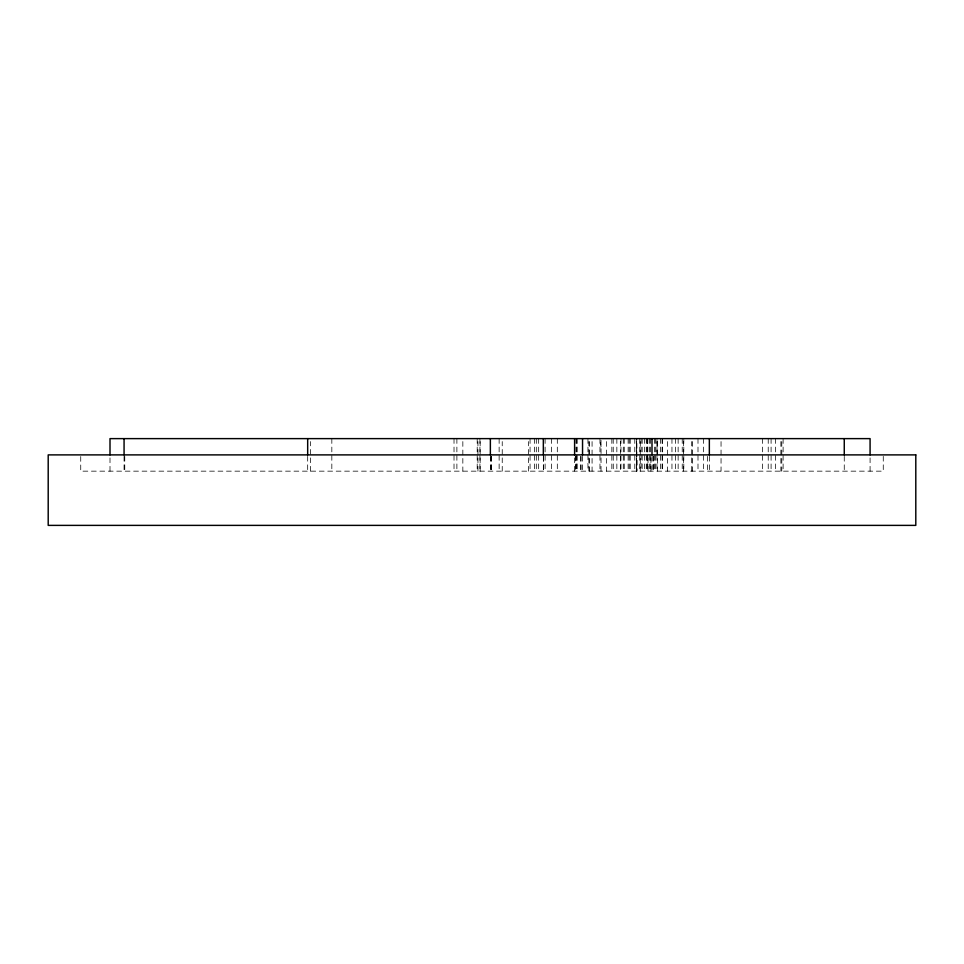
<?xml version="1.0" encoding="UTF-8"?>
<svg xmlns="http://www.w3.org/2000/svg" width="964" height="964" viewBox="0 0 964 964"><rect width="100%" height="100%" fill="white"/><g stroke="black" fill="none" stroke-linecap="round" stroke-linejoin="round"><path stroke-width="0.72" stroke-dasharray="4.82 3.62" d="M110.004 471.155L110.004 456.37M310.553 471.155L310.553 441.572M477.939 471.155L477.939 441.572M480.144 471.155L480.144 441.572M502.232 471.155L502.232 441.572M528.621 471.155L528.621 441.572M574.604 471.155L574.604 456.37M576.279 438.62L576.279 471.155M588.847 471.155L588.847 441.572M589.426 441.572L589.426 471.155M592.077 441.572L592.077 471.155M636.879 460.31L636.879 471.155L636.879 438.62M640.277 441.572L640.277 471.155M641.06 438.62L641.06 453.538M648.001 471.155L648.001 454.888M650.905 471.155L650.905 456.37M656.918 454.888L656.918 441.572M657.593 441.572L657.593 471.155M667.486 441.572L667.486 471.155M683.524 471.155L683.524 441.572M683.801 438.62L683.801 471.155M691.803 471.155L691.803 441.572M692.248 441.572L692.248 471.155M721.048 441.572L721.048 471.155M780.888 441.572L780.888 471.155M870.082 471.155L870.082 456.37M636.385 441.572L636.409 471.155M601.006 471.155L601.042 454.888M883.265 456.37L883.265 471.155L80.735 471.155L80.735 456.37M844.259 456.37L844.259 471.155M783.105 438.62L783.105 471.155M781.792 441.572L781.792 471.155M775.502 438.62L775.502 471.155M771.092 438.62L771.092 471.155M768.224 438.62L768.224 471.155M762.391 438.62L762.391 471.155M709.347 456.37L709.347 471.155M707.443 456.37L707.443 471.155M703.419 438.62L703.419 471.155M697.996 438.62L697.996 471.155M682.235 438.62L682.235 471.155M678.138 438.62L678.138 471.155M675.547 438.62L675.547 471.155M671.956 438.62L671.956 471.155M662.28 438.62L662.28 471.155M662.172 438.62L662.172 471.155M660.448 438.62L660.448 471.155M656.99 438.62L656.918 471.155M655.592 438.62L655.592 471.155M654.363 438.62L654.363 471.155M653.255 456.37L653.255 471.155L653.243 456.237M652.001 456.37L652.001 471.155M650.555 438.62L650.555 471.155M649.375 438.62L649.375 471.155M647.844 438.62L647.844 471.155M647.314 438.62L647.314 471.155M647.121 438.62L647.121 471.155M646.266 438.62L646.266 471.155M644.458 438.62L644.458 471.155M642.181 438.62L642.181 471.155M641.06 454.888L641.06 471.155M639.735 438.62L639.735 471.155M636.662 438.62L636.662 471.155M634.794 438.62L634.794 471.155M630.227 438.62L630.227 471.155M629.203 438.62L629.203 471.155M628.13 438.62L628.13 471.155M624.25 438.62L624.25 471.155M623.274 438.62L623.274 471.155M620.973 438.62L620.973 471.155M620.527 441.331L620.527 453.538M620.527 456.237L620.527 471.155M616.852 438.62L616.852 471.155M613.212 438.62L613.273 471.155M611.839 438.62L611.839 471.155M606.621 441.572L606.621 471.155M601.042 453.538L601.006 438.62M599.97 438.62L599.97 471.155M587.956 438.62L587.956 453.538M587.956 454.888L587.956 471.155M582.545 456.37L582.545 471.155M580.955 456.37L580.955 471.155M580.834 456.37L580.834 471.155M577.207 438.62L577.207 471.155M576.026 438.62L576.026 471.155M575.388 456.237L575.388 471.155M557.312 438.62L557.312 471.155M551.577 438.62L551.577 471.155M545.106 438.62L545.106 471.155M543.563 456.37L543.563 471.155M543.335 456.37L543.335 471.155M538.659 438.62L538.671 471.155M536.309 438.62L536.309 471.155M534.357 438.62L534.357 471.155M530.055 438.62L530.055 471.155M499.135 438.62L499.135 471.155M491.363 456.37L491.363 471.155M491.074 456.37L491.074 471.155M490.363 456.37L490.363 471.155M479.927 438.62L479.927 471.155M477.204 438.62L477.204 471.155M462.841 441.572L462.841 471.155M456.888 438.62L456.888 471.155M454.02 438.62L454.02 471.155M331.833 438.62L331.833 471.155M307.673 456.37L307.673 471.155M124.754 456.37L124.754 471.155M124.067 456.37L124.067 471.155M601.042 446.754L600.452 442.693L601.006 446.754"/><path stroke-width="1.45" d="M870.082 454.888L870.082 438.62L110.004 438.62L110.004 454.888M844.259 438.62L844.259 454.888M709.347 438.62L709.347 454.888M652.001 438.62L652.001 454.888M582.545 438.62L582.545 454.888M574.604 438.62L574.604 454.888M543.335 438.62L543.335 454.888M490.363 438.62L490.363 454.888M307.673 438.62L307.673 454.888M124.067 438.62L124.067 454.888M915.8 454.888L48.2 454.888L48.2 525.38L915.8 525.38L915.8 454.888"/></g></svg>
